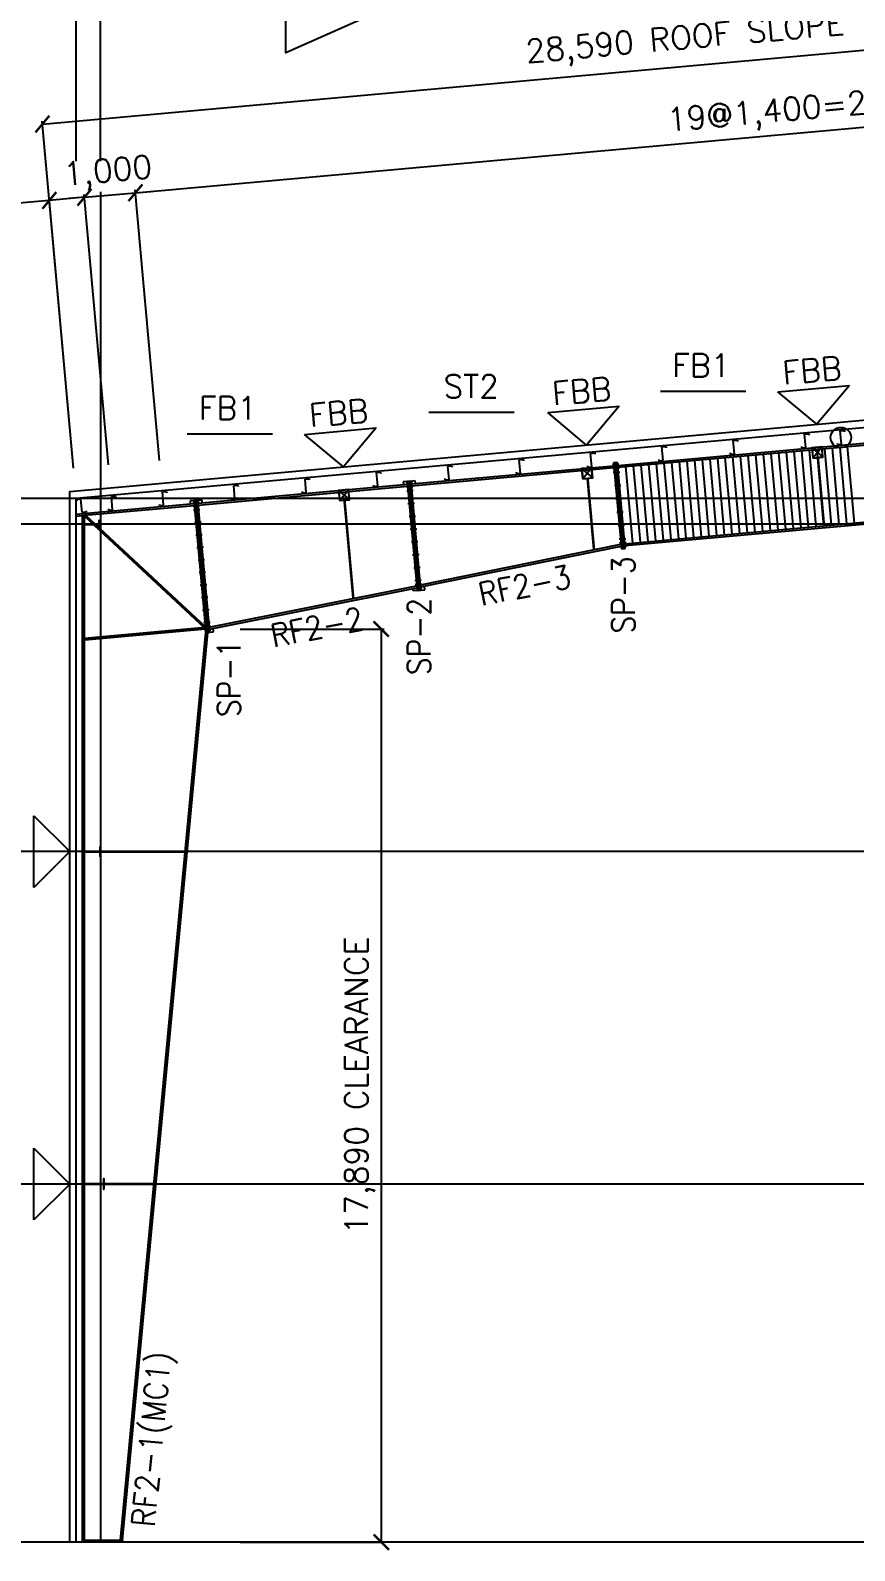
# Model space of a CAD drawing. Header units: metres. Extents: x -297536 to 1852864, y -630451 to -422551.
# Drawn here: x 1626466 to 1642570, y -482524 to -452803 of the extents above; entities that cross this region are included whole.
import ezdxf
from ezdxf.enums import TextEntityAlignment as Align

# ---------------------------------------------------------------- set-up
doc = ezdxf.new("R2010")
doc.units = ezdxf.units.M
doc.header["$LTSCALE"] = 700
for name, pattern in [('CEN', [62, 60, -1, 0, -1]), ('CENTER', [50.8, 31.75, -6.35, 6.35, -6.35]), ('CONTIN', [0])]:
    doc.linetypes.add(name, pattern=pattern)
for name, color, linetype in [('1', 1, 'CENTER'), ('10', 10, 'CONTIN'), ('3', 3, 'CONTIN'), ('beam', 7, 'Continuous'), ('bl', 3, 'Continuous'), ('CEN', 152, 'CEN'), ('DIM', 7, 'Continuous'), ('HID', 251, 'Continuous'), ('TEX', 3, 'Continuous')]:
    doc.layers.add(name, color=color, linetype=linetype)
doc.styles.add('HGTXT', font='romans.shx', dxfattribs={"bigfont": 'WHGTXT.shx'})
doc.styles.add('SIMPLEX', font='SIMPLEX')
doc.styles.add('WHGTXT', font='romans.shx', dxfattribs={"bigfont": 'WHGTXT.shx'})
doc.dimstyles.new('KJ', dxfattribs={"dimscale": 700, "dimtxt": 1.5, "dimasz": 1, "dimexe": 0.18, "dimexo": 2, "dimgap": 0.5, "dimtad": 1, "dimdec": 0, "dimzin": 0, "dimdsep": 46, "dimlunit": 6, "dimtxsty": 'HGTXT', "dimblk": 'ARCHTICK', "dimcen": 0.09, "dimclrt": 3, "dimadec": 0, "dimazin": 0, "dimtfac": 1, "dimtdec": 0, "dimtix": 1, "dimtmove": 0, "dimatfit": 0, "dimldrblk": 'OBLIQUE', "dimfxl": 1, "dimtolj": 1, "dimtzin": 0, "dimarcsym": 0})

# ---------------------------------------------------------------- blocks, each defined once
blk = doc.blocks.new('_ArchTick')
at = {"color": 0, "linetype": 'ByBlock', "const_width": 0.15}
blk.add_lwpolyline([(-0.5, -0.5), (0.5, 0.5)], dxfattribs=at)
blk = doc.blocks.new('*D758')
at = {"layer": 'Defpoints', "color": 0, "transparency": 16777216}
for p in [(1627834, -448458), (1627834, -455958), (1655334, -455958)]:
    blk.add_point(p, dxfattribs=at)
at = {"layer": 'DIM', "color": 0, "lineweight": -2, "transparency": 16777216}
for p, q in [((1627834, -455358), (1627834, -448404)), ((1655334, -448458), (1627834, -448458)), ((1655334, -455358), (1655334, -448404))]:
    blk.add_line(p, q, dxfattribs=at)
at = {"layer": 'DIM', "color": 0, "lineweight": -2, "transparency": 16777216, "xscale": 300, "yscale": 300, "zscale": 300, "rotation": 180}
blk.add_blockref('_ArchTick', (1627834, -448458), dxfattribs=at)
at = {"layer": 'DIM', "color": 0, "lineweight": -2, "transparency": 16777216, "xscale": 300, "yscale": 300, "zscale": 300}
blk.add_blockref('_ArchTick', (1655334, -448458), dxfattribs=at)
at = {"layer": 'DIM', "color": 3, "transparency": 16777216, "insert": (1641584, -448040), "char_height": 450, "attachment_point": 5, "style": 'HGTXT'}
blk.add_mtext('\\A1;27,500', dxfattribs=at)
blk = doc.blocks.new('_Oblique')
at = {"color": 0, "linetype": 'ByBlock', "lineweight": -2}
blk.add_line((-0.5, -0.5), (0.5, 0.5), dxfattribs=at)
blk = doc.blocks.new('*D759')
at = {"layer": 'Defpoints', "color": 0, "transparency": 16777216}
for p in [(1627359, -448458), (1627359, -455958), (1627834, -455958)]:
    blk.add_point(p, dxfattribs=at)
at = {"layer": 'DIM', "color": 0, "lineweight": -2, "transparency": 16777216}
for p, q in [((1627359, -448458), (1627059, -448458)), ((1627359, -455358), (1627359, -448404)), ((1627834, -448458), (1627359, -448458)), ((1627834, -455358), (1627834, -448404)), ((1627834, -448458), (1628134, -448458))]:
    blk.add_line(p, q, dxfattribs=at)
at = {"layer": 'DIM', "color": 0, "lineweight": -2, "transparency": 16777216, "xscale": 300, "yscale": 300, "zscale": 300}
blk.add_blockref('_ArchTick', (1627359, -448458), dxfattribs=at)
at = {"layer": 'DIM', "color": 0, "lineweight": -2, "transparency": 16777216, "xscale": 300, "yscale": 300, "zscale": 300, "rotation": 180}
blk.add_blockref('_ArchTick', (1627834, -448458), dxfattribs=at)
at = {"layer": 'DIM', "color": 3, "transparency": 16777216, "insert": (1627597, -448083), "char_height": 450, "attachment_point": 5, "style": 'HGTXT'}
blk.add_mtext('\\A1;475', dxfattribs=at)
blk = doc.blocks.new('*D760')
at = {"layer": 'Defpoints', "color": 0, "transparency": 16777216}
for p in [(1627359, -446958), (1627359, -455958), (1684309, -455958)]:
    blk.add_point(p, dxfattribs=at)
at = {"layer": 'DIM', "color": 0, "lineweight": -2, "transparency": 16777216}
for p, q in [((1627359, -455358), (1627359, -446904)), ((1684309, -446958), (1627359, -446958)), ((1684309, -455358), (1684309, -446904))]:
    blk.add_line(p, q, dxfattribs=at)
at = {"layer": 'DIM', "color": 0, "lineweight": -2, "transparency": 16777216, "xscale": 300, "yscale": 300, "zscale": 300, "rotation": 180}
blk.add_blockref('_ArchTick', (1627359, -446958), dxfattribs=at)
at = {"layer": 'DIM', "color": 0, "lineweight": -2, "transparency": 16777216, "xscale": 300, "yscale": 300, "zscale": 300}
blk.add_blockref('_ArchTick', (1684309, -446958), dxfattribs=at)
at = {"layer": 'DIM', "color": 3, "transparency": 16777216, "insert": (1655834, -446540), "char_height": 450, "attachment_point": 5, "style": 'HGTXT'}
blk.add_mtext('\\A1;\\A1;56,950 OUT TO OUT OF STEEL', dxfattribs=at)
blk = doc.blocks.new('ZCOL')
for p, q in [((10.2, 0), (0, 0)), ((0, 0), (0, -25.4)), ((10.2, -2.5), (10.2, 0)), ((-10.2, -25.4), (-10.2, -22.9)), ((0, -25.4), (-10.2, -25.4))]:
    blk.add_line(p, q)
blk = doc.blocks.new('*D778')
at = {"layer": 'Defpoints', "color": 0, "transparency": 16777216}
for p in [(1655011, -453592), (1655536, -459422), (1629043, -461807)]:
    blk.add_point(p, dxfattribs=at)
at = {"layer": 'DIM', "color": 0, "lineweight": -2, "transparency": 16777216}
for p, q in [((1628518, -455977), (1655011, -453592)), ((1655482, -458825), (1655006, -453538)), ((1628989, -461209), (1628513, -455923))]:
    blk.add_line(p, q, dxfattribs=at)
at = {"layer": 'DIM', "color": 0, "lineweight": -2, "transparency": 16777216, "xscale": 300, "yscale": 300, "zscale": 300}
for p, rotation in [((1655011, -453592), 5.142764556899424), ((1628518, -455977), 185.1427645568994)]:
    blk.add_blockref('_ArchTick', p, dxfattribs=dict(at, rotation=rotation))
at = {"layer": 'DIM', "color": 3, "transparency": 16777216, "insert": (1641727, -454368), "char_height": 450, "attachment_point": 5, "rotation": 5.1428, "style": 'HGTXT'}
blk.add_mtext('\\A1;19@1,400=26,600', dxfattribs=at)
blk = doc.blocks.new('*D779')
at = {"layer": 'Defpoints', "color": 0, "transparency": 16777216}
for p in [(1628518, -455977), (1629043, -461807), (1628047, -461896)]:
    blk.add_point(p, dxfattribs=at)
at = {"layer": 'DIM', "color": 0, "lineweight": -2, "transparency": 16777216}
for p, q in [((1627522, -456066), (1627223, -456093)), ((1627993, -461299), (1627517, -456012)), ((1627522, -456066), (1628518, -455977)), ((1628989, -461209), (1628513, -455923)), ((1628518, -455977), (1628817, -455950))]:
    blk.add_line(p, q, dxfattribs=at)
at = {"layer": 'DIM', "color": 0, "lineweight": -2, "transparency": 16777216, "xscale": 300, "yscale": 300, "zscale": 300}
for p, rotation in [((1627522, -456066), 5.142764556899424), ((1628518, -455977), 185.1427645568994)]:
    blk.add_blockref('_ArchTick', p, dxfattribs=dict(at, rotation=rotation))
at = {"layer": 'DIM', "color": 3, "transparency": 16777216, "insert": (1627982, -455605), "char_height": 450, "attachment_point": 5, "rotation": 5.1428, "style": 'HGTXT'}
blk.add_mtext('\\A1;1,000', dxfattribs=at)
blk = doc.blocks.new('*D780')
at = {"layer": 'Defpoints', "color": 0, "transparency": 16777216}
for p in [(1626835, -456128), (1627359, -461958), (1628047, -461896)]:
    blk.add_point(p, dxfattribs=at)
at = {"layer": 'DIM', "color": 0, "lineweight": -2, "transparency": 16777216}
for p, q in [((1626835, -456128), (1624807, -456311)), ((1627306, -461361), (1626830, -456074)), ((1627522, -456066), (1626835, -456128)), ((1627993, -461299), (1627517, -456012)), ((1627522, -456066), (1627821, -456039))]:
    blk.add_line(p, q, dxfattribs=at)
at = {"layer": 'DIM', "color": 0, "lineweight": -2, "transparency": 16777216, "xscale": 300, "yscale": 300, "zscale": 300}
for p, rotation in [((1627522, -456066), 185.1427645578633), ((1626835, -456128), 5.142764557863361)]:
    blk.add_blockref('_ArchTick', p, dxfattribs=dict(at, rotation=rotation))
at = {"layer": 'DIM', "color": 3, "transparency": 16777216, "insert": (1625488, -455873), "char_height": 450, "attachment_point": 5, "rotation": 5.1428, "style": 'HGTXT'}
blk.add_mtext('\\A1;690', dxfattribs=at)
blk = doc.blocks.new('*D781')
at = {"layer": 'Defpoints', "color": 0, "transparency": 16777216}
for p in [(1655175, -452071), (1655834, -459395), (1627359, -461958)]:
    blk.add_point(p, dxfattribs=at)
at = {"layer": 'DIM', "color": 0, "lineweight": -2, "transparency": 16777216}
for p, q in [((1655781, -458798), (1655170, -452018)), ((1626700, -454634), (1655175, -452071)), ((1627306, -461361), (1626695, -454580))]:
    blk.add_line(p, q, dxfattribs=at)
at = {"layer": 'DIM', "color": 0, "lineweight": -2, "transparency": 16777216, "xscale": 300, "yscale": 300, "zscale": 300}
for p, rotation in [((1655175, -452071), 5.142764556899424), ((1626700, -454634), 185.1427645568994)]:
    blk.add_blockref('_ArchTick', p, dxfattribs=dict(at, rotation=rotation))
at = {"layer": 'DIM', "color": 3, "transparency": 16777216, "insert": (1640893, -452862), "char_height": 450, "attachment_point": 5, "rotation": 5.1428, "style": 'HGTXT'}
blk.add_mtext('\\A1;\\A1;28,590 ROOF SLOPE = 0.9/10', dxfattribs=at)
blk = doc.blocks.new('MARKER')
at = {"color": 3}
for p, q in [((584.404724, 584.404724), (-584.40472, 584.404724)), ((-584.40472, 584.404724), (0, 0)), ((0, 0), (584.404724, 584.404724))]:
    blk.add_line(p, q, dxfattribs=at)
blk = doc.blocks.new('*D885')
at = {"layer": 'Defpoints', "color": 0, "transparency": 16777216}
for p in [(1629963, -464507), (1629963, -482358), (1633321, -482358)]:
    blk.add_point(p, dxfattribs=at)
at = {"layer": 'DIM', "color": 0, "lineweight": -2, "transparency": 16777216}
for p, q in [((1630563, -464507), (1633375, -464507)), ((1633321, -464507), (1633321, -482358)), ((1630563, -482358), (1633375, -482358))]:
    blk.add_line(p, q, dxfattribs=at)
at = {"layer": 'DIM', "color": 0, "lineweight": -2, "transparency": 16777216, "xscale": 300, "yscale": 300, "zscale": 300}
for p, rotation in [((1633321, -464507), 90), ((1633321, -482358), 270)]:
    blk.add_blockref('_ArchTick', p, dxfattribs=dict(at, rotation=rotation))
at = {"layer": 'DIM', "color": 3, "transparency": 16777216, "insert": (1632903, -473433), "char_height": 450, "attachment_point": 5, "rotation": 90, "style": 'HGTXT'}
blk.add_mtext('\\A1;17,890 CLEARANCE', dxfattribs=at)

msp = doc.modelspace()

# ---------------------------------------------------------------- linework, layer by layer
msp.add_lwpolyline([(1631459.2, -452021.8), (1634193.6, -452021.8), (1634193.6, -452021.8), (1631459.2, -453241.4)], close=True)
at = {"const_width": 50}
for points in [[(1641852.4, -461155.8), (1641972.3, -462488.6)], [(1637352.4, -461560.9), (1637478, -462956.9)], [(1632602.4, -461988.4), (1632775.1, -463907.6)], [(1627834.3, -468858.2), (1629490.6, -468858.2)], [(1627909.3, -475358.2), (1628880, -475358.2)]]:
    msp.add_lwpolyline(points, dxfattribs=at)
msp.add_circle((1642302.5, -460763.9), 200)
at = {"layer": '1'}
for p, q in [((1637942.6, -461306.9), (1648773.4, -460332.1)), ((1637946.1, -461344.9), (1648776.8, -460370.1)), ((1637937.5, -461250), (1637861.6, -461256.8)), ((1637861.6, -461256.8), (1638013.2, -462940.5)), ((1637899.6, -461253.4), (1638051.1, -462937.1)), ((1638089.1, -462933.7), (1637937.5, -461250)), ((1633908.9, -461670), (1637866.7, -461313.8)), ((1633912.4, -461707.9), (1637870.2, -461351.7)), ((1637966.2, -461285.7), (1637839.7, -461297.1)), ((1637973.1, -461361.6), (1637846.6, -461372.9)), ((1637979.9, -461437.5), (1637853.4, -461448.8)), ((1629741.8, -462045), (1633833, -461676.8)), ((1629745.2, -462083), (1633836.5, -461714.7)), ((1633827.9, -461619.9), (1633752, -461626.7)), ((1633752, -461626.7), (1633757.2, -461683.6)), ((1633932.5, -461648.7), (1633806, -461660.1)), ((1633939.4, -461724.6), (1633812.9, -461736)), ((1633946.2, -461800.5), (1633819.7, -461811.9)), ((1633903.8, -461613), (1633827.9, -461619.9)), ((1633827.9, -461619.9), (1634019.8, -463751.8)), ((1633865.9, -461616.5), (1634057.7, -463748.3)), ((1633903.8, -461613), (1633979.7, -461606.2)), ((1634095.7, -463744.9), (1633903.8, -461613)), ((1633979.7, -461606.2), (1633984.8, -461663.1)), ((1638003.4, -461698.3), (1637876.9, -461709.7)), ((1627359.3, -462259.4), (1629665.9, -462051.8)), ((1627522.4, -462283), (1629669.3, -462089.8)), ((1629660.8, -461994.9), (1629584.9, -462001.8)), ((1629584.9, -462001.8), (1629590, -462058.7)), ((1629765.4, -462023.8), (1629638.9, -462035.1)), ((1629772.2, -462099.7), (1629645.7, -462111)), ((1629736.7, -461988.1), (1629660.8, -461994.9)), ((1629660.8, -461994.9), (1629893, -464575)), ((1629698.7, -461991.5), (1629931, -464571.6)), ((1629736.7, -461988.1), (1629812.6, -461981.3)), ((1629968.9, -464568.2), (1629736.7, -461988.1)), ((1629812.6, -461981.3), (1629817.7, -462038.2)), ((1633968.7, -462050.8), (1633842.2, -462062.2)), ((1638026.8, -461959.2), (1637900.4, -461970.5)), ((1638080.5, -462838.8), (1648911.2, -461864)), ((1638083.9, -462876.8), (1648914.6, -461902)), ((1627359.3, -462259.4), (1627362.7, -462297.4)), ((1627362.7, -462297.4), (1627522.4, -462283)), ((1627484.3, -482320.1), (1627484.3, -462286.4)), ((1627522.4, -482320.1), (1627522.4, -462283)), ((1627540.4, -462282.4), (1627523.1, -462301)), ((1627523.1, -462301), (1629866.5, -464480.8)), ((1627540.4, -462282.4), (1629883.8, -464462.2)), ((1629779.1, -462175.5), (1629652.6, -462186.9)), ((1629801.1, -462420.1), (1629674.6, -462431.4)), ((1633991.3, -462301.2), (1633864.8, -462312.6)), ((1638050.3, -462220), (1637923.8, -462231.4)), ((1629823.1, -462664.6), (1629696.6, -462676)), ((1634013.8, -462551.5), (1633887.3, -462562.9)), ((1638073.8, -462480.8), (1637947.3, -462492.2)), ((1638097.3, -462741.7), (1637970.8, -462753.1)), ((1629845.1, -462909.1), (1629718.6, -462920.5)), ((1634036.3, -462801.9), (1633909.8, -462813.3)), ((1634086.8, -463645.8), (1638005, -462849.9)), ((1634090.2, -463684), (1638008.4, -462888.1)), ((1638104.1, -462817.6), (1637977.6, -462829)), ((1638110.9, -462893.5), (1637984.4, -462904.9)), ((1638013.2, -462940.5), (1638089.1, -462933.7)), ((1629867.1, -463153.6), (1629740.6, -463165)), ((1634058.8, -463052.2), (1633932.4, -463063.6)), ((1634081.4, -463302.6), (1633954.9, -463314)), ((1629889.1, -463398.1), (1629762.6, -463409.5)), ((1629911.1, -463642.6), (1629784.6, -463654)), ((1634103.9, -463552.9), (1633977.4, -463564.3)), ((1634110.7, -463628.8), (1633984.3, -463640.2)), ((1629933.1, -463887.1), (1629806.6, -463898.5)), ((1629960, -464469.2), (1634011.6, -463661)), ((1629963.4, -464507.4), (1634015.1, -463699.1)), ((1633943.9, -463758.6), (1633939.9, -463714.1)), ((1634019.8, -463751.8), (1633943.9, -463758.6)), ((1634117.6, -463704.7), (1633991.1, -463716.1)), ((1634019.8, -463751.8), (1634095.7, -463744.9)), ((1634095.7, -463744.9), (1634171.6, -463738.1)), ((1634171.6, -463738.1), (1634165.3, -463668.8)), ((1629955.1, -464131.6), (1629828.6, -464143)), ((1629884.5, -464480.1), (1627525.4, -464692.4)), ((1627527.7, -464717.7), (1629886.7, -464505.4)), ((1629977.1, -464376.2), (1629850.6, -464387.5)), ((1629983.9, -464452), (1629857.5, -464463.4)), ((1629990.8, -464527.9), (1629864.3, -464539.3)), ((1629866.5, -464480.8), (1629883.8, -464462.2)), ((1630044.8, -464561.3), (1630038.6, -464492.4)), ((1627525.4, -464692.4), (1627527.7, -464717.7)), ((1628226, -482320.1), (1629893, -464575)), ((1628264.3, -482320.1), (1629931.6, -464571.5)), ((1629893, -464575), (1629968.9, -464568.2)), ((1629968.9, -464568.2), (1630044.8, -464561.3)), ((1627484.3, -482320.1), (1628264.3, -482320.1)), ((1627484.3, -482358.2), (1627484.3, -482320.1)), ((1627484.3, -482320.1), (1628264.3, -482320.1)), ((1628264.3, -482358.2), (1627484.3, -482358.2)), ((1628264.3, -482320.1), (1628264.3, -482358.2))]:
    msp.add_line(p, q, dxfattribs=at)
at = {"layer": 'beam'}
for points in [[(1641752.8, -461164.8), (1641952, -461146.9), (1641934.1, -460947.7), (1641734.9, -460965.6)], [(1641756.9, -461159.9), (1641947.1, -461142.8), (1641930, -460952.6), (1641739.7, -460969.7)], [(1637252.8, -461569.8), (1637452, -461551.9), (1637434.1, -461352.7), (1637234.9, -461370.6)], [(1637256.9, -461564.9), (1637447.1, -461547.8), (1637430, -461357.6), (1637239.7, -461374.7)], [(1632502.9, -461997.3), (1632702.1, -461979.4), (1632684.1, -461780.2), (1632484.9, -461798.1)], [(1632506.9, -461992.4), (1632697.2, -461975.3), (1632680.1, -461785.1), (1632489.8, -461802.2)]]:
    msp.add_lwpolyline(points, close=True, dxfattribs=at)
for points in [[(1627809.3, -462533.2), (1627809.3, -462383.2), (1627800.3, -462383.2), (1627800.3, -462441.9, -0.4142136), (1627787.3, -462454.9), (1627531.3, -462454.9, -0.4142136), (1627518.3, -462441.9), (1627518.3, -462383.2), (1627509.3, -462383.2), (1627509.3, -462533.2), (1627518.3, -462533.2), (1627518.3, -462474.4, -0.4142136), (1627531.3, -462461.4), (1627787.3, -462461.4, -0.4142136), (1627800.3, -462474.4), (1627800.3, -462533.2)], [(1627834.3, -468945.7), (1627834.3, -468770.7), (1627823.3, -468770.7), (1627823.3, -468840.7, -0.4142136), (1627809.3, -468854.7), (1627509.3, -468854.7, -0.4142136), (1627495.3, -468840.7), (1627495.3, -468770.7), (1627484.3, -468770.7), (1627484.3, -468945.7), (1627495.3, -468945.7), (1627495.3, -468875.7, -0.4142136), (1627509.3, -468861.7), (1627809.3, -468861.7, -0.4142136), (1627823.3, -468875.7), (1627823.3, -468945.7)], [(1627909.3, -475458.2), (1627909.3, -475258.2), (1627896.3, -475258.2), (1627896.3, -475338.2, -0.4142136), (1627880.3, -475354.2), (1627538.3, -475354.2, -0.4142136), (1627522.3, -475338.2), (1627522.3, -475258.2), (1627509.3, -475258.2), (1627509.3, -475458.2), (1627522.3, -475458.2), (1627522.3, -475378.2, -0.4142136), (1627538.3, -475362.2), (1627880.3, -475362.2, -0.4142136), (1627896.3, -475378.2), (1627896.3, -475458.2)]]:
    msp.add_lwpolyline(points, format="xyb", close=True, dxfattribs=at)
at = {"layer": 'bl'}
for p, q in [((1655834.3, -459395.4), (1627359.3, -461958.2)), ((1627359.3, -482358.2), (1627359.3, -461958.2)), ((1684309.3, -482358.2), (1627359.3, -482358.2))]:
    msp.add_line(p, q, dxfattribs=at)
at = {"layer": 'CEN'}
for p, q in [((1627834.3, -455958.2), (1627834.3, -482358.2)), ((1641756.9, -461159.9), (1641930, -460952.6)), ((1641739.7, -460969.7), (1641947.1, -461142.8)), ((1637239.7, -461374.7), (1637447.1, -461547.8)), ((1637256.9, -461564.9), (1637430, -461357.6)), ((1632489.8, -461802.2), (1632697.2, -461975.3)), ((1632506.9, -461992.4), (1632680.1, -461785.1)), ((1686834.3, -461958.2), (1624834.3, -461958.2)), ((1686834.3, -462458.2), (1624834.3, -462458.2)), ((1662998.4, -468858.2), (1624834.3, -468858.2)), ((1661456.1, -475358.2), (1624834.3, -475358.2)), ((1686834.3, -482358.2), (1624834.3, -482358.2))]:
    msp.add_line(p, q, dxfattribs=at)
at = {"layer": 'DIM'}
for points in [[(1640442.9, -459864), (1638775.8, -459864)], [(1635918, -460271.3), (1634250.9, -460271.3)], [(1631192.9, -460696.5), (1629525.8, -460696.5)]]:
    msp.add_lwpolyline(points, dxfattribs=at)
for points in [[(1641759.8, -460963.4, 0, 150, 0), (1641414.3, -460675, 0, 0, 0), (1640442.9, -459864, 0, 0, 0)], [(1637234.9, -461370.6, 0, 150, 0), (1636889.4, -461082.2, 0, 0, 0), (1635918, -460271.3, 0, 0, 0)], [(1632509.7, -461795.9, 0, 150, 0), (1632164.3, -461507.5, 0, 0, 0), (1631192.9, -460696.5, 0, 0, 0)], [(1627509.3, -462383.2, 0, 150, 0), (1627191.1, -462065, 0, 0, 0), (1626296.3, -461170.2, 0, 0, 0)], [(1627484.3, -468770.7, 0, 150, 0), (1627166.1, -468452.5, 0, 0, 0), (1626271.3, -467557.7, 0, 0, 0)], [(1627509.3, -475258.2, 0, 150, 0), (1627191.1, -474940, 0, 0, 0), (1626296.3, -474045.2, 0, 0, 0)]]:
    msp.add_lwpolyline(points, format="xyseb", dxfattribs=at)
at = {"layer": 'HID'}
for p, q in [((1642278.5, -460954.9), (1642413, -462448.9)), ((1642427.9, -460941.5), (1642562.4, -462435.5)), ((1638842.4, -461264.2), (1638976.9, -462758.2)), ((1638991.8, -461250.7), (1639126.3, -462744.7)), ((1639141.2, -461237.3), (1639275.7, -462731.3)), ((1639290.6, -461223.9), (1639425.1, -462717.8)), ((1639440, -461210.4), (1639574.5, -462704.4)), ((1639589.4, -461197), (1639723.9, -462690.9)), ((1639738.8, -461183.5), (1639873.3, -462677.5)), ((1639888.2, -461170.1), (1640022.7, -462664)), ((1640037.6, -461156.6), (1640172.1, -462650.6)), ((1640187, -461143.2), (1640321.5, -462637.1)), ((1640336.4, -461129.7), (1640470.9, -462623.7)), ((1640485.8, -461116.3), (1640620.2, -462610.3)), ((1640635.2, -461102.8), (1640769.6, -462596.8)), ((1640784.6, -461089.4), (1640919, -462583.4)), ((1640934, -461076), (1641068.4, -462569.9)), ((1641083.4, -461062.5), (1641217.8, -462556.5)), ((1641232.8, -461049.1), (1641367.2, -462543)), ((1641382.2, -461035.6), (1641516.6, -462529.6)), ((1641531.6, -461022.2), (1641666, -462516.1)), ((1641681, -461008.7), (1641815.4, -462502.7)), ((1641830.4, -460995.3), (1641964.8, -462489.2)), ((1641979.7, -460981.8), (1642114.2, -462475.8)), ((1642129.1, -460968.4), (1642263.6, -462462.3)), ((1638095.4, -461331.4), (1638229.9, -462825.4)), ((1638244.8, -461318), (1638379.3, -462811.9)), ((1638394.2, -461304.5), (1638528.7, -462798.5)), ((1638543.6, -461291.1), (1638678.1, -462785)), ((1638693, -461277.6), (1638827.5, -462771.6))]:
    msp.add_line(p, q, dxfattribs=at)
msp.add_lwpolyline([(1627234.3, -482358.2), (1627234.3, -461818.8), (1655834.3, -459244.8), (1684434.3, -461818.8), (1684434.3, -482358.2)], dxfattribs=at)

# ---------------------------------------------------------------- block references
at = {"layer": '10', "yscale": -10.31102399899313, "zscale": -10.31102399899313}
for p, xscale, rotation in [((1642314.2, -460894.3), -7.999999999218805, 5.142764557863372), ((1638828.3, -461208.1), -7.999999999218805, 5.142764557863372), ((1640222.7, -461082.6), -7.999999999218805, 5.142764557863372), ((1641617.1, -460957.1), -7.999999999218805, 5.142764557863372), ((1636039.6, -461459), -7.999999999218805, 5.142764557863372), ((1637434, -461333.5), -7.999999999218805, 5.142764557863372), ((1633250.9, -461710), -7.999999999218805, 5.142764557863372), ((1634645.2, -461584.5), -7.999999999218805, 5.142764557863372), ((1629067.8, -462086.5), -7.999999999218805, 5.142764557863372), ((1630462.2, -461961), -7.999999999218805, 5.142764557863372), ((1631856.5, -461835.5), -7.999999999218805, 5.142764557863372), ((1627474.2, -462229.9), 7.999999999218815, 5.142764557899428), ((1628071.8, -462176.1), -7.999999999218805, 5.142764557863372)]:
    msp.add_blockref('ZCOL', p, dxfattribs=dict(at, xscale=xscale, rotation=rotation))
at = {"layer": '3', "xscale": -1.199999922606255, "yscale": 1.199999922606255, "zscale": 1.199999922606255}
for p, rotation in [((1641834.3, -460504.8), 5.142764557883756), ((1637334.3, -460909.8), 5.142764557883756), ((1632584.3, -461337.3), 5.142764557883756), ((1627234.3, -468858.2), 89.99999999999991), ((1627234.3, -475358.2), 89.99999999999991)]:
    msp.add_blockref('MARKER', p, dxfattribs=dict(at, rotation=rotation))

# ---------------------------------------------------------------- texts
at = {"layer": '3', "style": 'SIMPLEX'}
for p in [(1641771.5, -459806.4), (1637271.5, -460211.4), (1632521.5, -460638.9)]:
    msp.add_text('FBB', height=450, rotation=5.14276, dxfattribs=at).set_placement(p, align=Align.BOTTOM_CENTER)
at = {"layer": 'TEX', "color": 3, "style": 'WHGTXT'}
for s, p in [('FB1', (1640142.9, -459714)), ('ST2', (1635618, -460121.3)), ('FB1', (1630892.9, -460546.5))]:
    msp.add_text(s, height=450, dxfattribs=at).set_placement(p, align=Align.BOTTOM_RIGHT)
at = {"layer": 'TEX', "color": 3, "style": 'WHGTXT', "width": 0.9}
for s, rotation, p in [('RF2-3', 11.48306, (1636078.7, -463433.1)), ('RF2-2', 11.28163, (1632018.6, -464250.4))]:
    msp.add_text(s, height=450, rotation=rotation, dxfattribs=at).set_placement(p, align=Align.TOP_CENTER)
for s, p in [('SP-3', (1638051.1, -463087.1)), ('SP-2', (1634057.7, -463898.3))]:
    msp.add_text(s, height=450, rotation=90, dxfattribs=at).set_placement(p, align=Align.MIDDLE_RIGHT)
msp.add_text('SP-1', height=450, rotation=90, dxfattribs=at).set_placement((1630118.9, -464718.2), align=Align.TOP_RIGHT)
msp.add_text('RF2-1(MC1)', height=450, rotation=84.63328, dxfattribs=at).set_placement((1628441.7, -482035.5), align=Align.TOP_LEFT)

# ---------------------------------------------------------------- dimensions: what is measured, and where the dimension line sits
at = {"layer": 'DIM'}
dim = msp.add_linear_dim(base=(1627359.3, -446958.2), p1=(1684309.3, -455958.2), p2=(1627359.3, -455958.2), text='\\A1;<> OUT TO OUT OF STEEL', dimstyle='KJ', override={"dimscale": 300, "dimtxsty": 'HGTXT', "dimldrblk": 'Oblique'}, dxfattribs=at)
dim.commit()
dim.dimension.update_dxf_attribs({"geometry": '*D760', "text_midpoint": (1655834.3, -446540.3)})
for base, p1, p2, picture, middle in [((1627359.3, -448458.2), (1627834.3, -455958.2), (1627359.3, -455958.2), '*D759', (1627596.8, -448083.2)), ((1627834.3, -448458.2), (1655334.3, -455958.2), (1627834.3, -455958.2), '*D758', (1641584.3, -448040.3))]:
    dim = msp.add_linear_dim(base=base, p1=p1, p2=p2, dimstyle='KJ', override={"dimscale": 300, "dimtxsty": 'HGTXT', "dimldrblk": 'Oblique'}, dxfattribs=at)
    dim.commit()
    dim.dimension.update_dxf_attribs({"geometry": picture, "text_midpoint": middle})
for base, p1, p2, angle, text, picture, middle in [((1655175.2, -452071.4), (1627359.3, -461958.2), (1655834.3, -459395.4), 185.14276, '\\A1;<> ROOF SLOPE = 0.9/10', '*D781', (1640893.5, -452861.9)), ((1655010.8, -453592.2), (1629042.6, -461806.7), (1655535.5, -459422.3), 185.14276, '19@1,400=<>', '*D778', (1641726.9, -454368.2)), ((1633321.2, -482358.2), (1629963.4, -464507.4), (1629963.4, -482358.2), 90, '17,890 CLEARANCE', '*D885', (1632903.3, -473432.8))]:
    dim = msp.add_linear_dim(base=base, p1=p1, p2=p2, angle=angle, text=text, dimstyle='KJ', override={"dimscale": 300, "dimtxsty": 'HGTXT', "dimldrblk": 'Oblique'}, dxfattribs=at)
    dim.commit()
    dim.dimension.update_dxf_attribs({"geometry": picture, "text_midpoint": middle})
dim = msp.add_linear_dim(base=(1628517.9, -455976.6), p1=(1628046.6, -461896.3), p2=(1629042.6, -461806.7), angle=185.14276, dimstyle='KJ', override={"dimscale": 300, "dimtxsty": 'HGTXT', "dimldrblk": 'Oblique'}, dxfattribs=at)
dim.commit()
dim.dimension.update_dxf_attribs({"geometry": '*D779', "text_midpoint": (1627982.5, -455605.2)})
dim = msp.add_linear_dim(base=(1626834.6, -456128.1), p1=(1628046.6, -461896.3), p2=(1627359.3, -461958.2), angle=5.14276, dimstyle='KJ', override={"dimscale": 300, "dimtxsty": 'HGTXT', "dimldrblk": 'Oblique'}, dxfattribs=at)
dim.commit()
dim.dimension.update_dxf_attribs({"geometry": '*D780', "text_midpoint": (1625522.1, -456246.2), "dimtype": 160})

doc.saveas('drawing.dxf')
